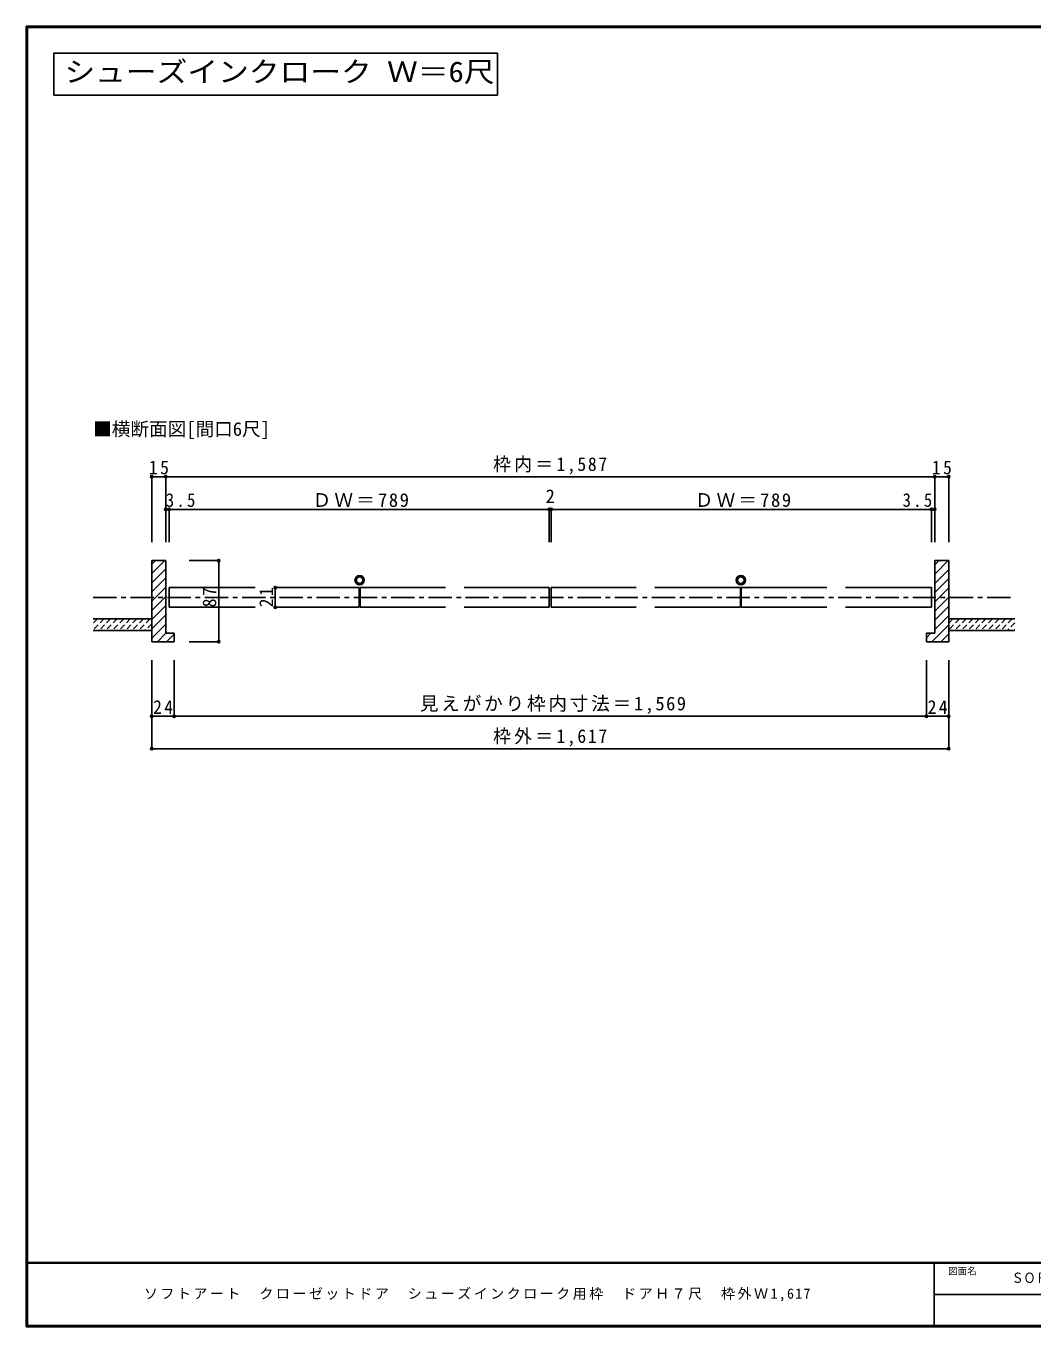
# Model space of a CAD drawing. Units: millimetres, scale not verified. Extents: x -973 to 977, y -701 to 696.
# Drawn here: x -973 to 108, y -701 to 696 of the extents above; entities that cross this region are included whole.
import ezdxf
from ezdxf.enums import TextEntityAlignment as Align

# ---------------------------------------------------------------- set-up
doc = ezdxf.new("R2010")
doc.units = ezdxf.units.MM
doc.header["$LTSCALE"] = 5
doc.header["$PDMODE"] = 32
doc.header["$PDSIZE"] = 2.5
doc.linetypes.add('CHAIN1', pattern=[8, 5, -1, 1, -1])
doc.linetypes.add('DASHED1', pattern=[1.8, 1.2, -0.6])
for name, color, linetype in [('0-1_通り芯', 4, 'CHAIN1'), ('0-3_仕上げ', 2, 'Continuous'), ('0-4_枠', 3, 'Continuous'), ('0-6_扉', 6, 'Continuous'), ('0-A_文字', 7, 'Continuous'), ('0-B_寸法', 7, 'Continuous'), ('0-C_ハッチ', 4, 'Continuous'), ('F-0_補助線', 7, 'Continuous'), ('F-1_枠', 6, 'Continuous'), ('F-A_文字', 7, 'Continuous')]:
    doc.layers.add(name, color=color, linetype=linetype)
doc.styles.add('HGP明朝B', font='')
doc.styles.add('ＭＳ ゴシック', font='')
doc.styles.get('HGP明朝B').set_extended_font_data('HGP明朝B')
doc.styles.get('ＭＳ ゴシック').set_extended_font_data('MS Gothic')

msp = doc.modelspace()

# ---------------------------------------------------------------- linework, layer by layer
at = {"layer": '0-1_通り芯'}
msp.add_line((-901.279, 82.384), (88.369, 82.384), dxfattribs=at)
at = {"layer": '0-3_仕上げ'}
for p, q in [((-901.279, 59.384), (-838.279, 59.384)), ((-838.279, 59.384), (-838.279, 46.884)), ((17.369, 59.384), (88.369, 59.384)), ((17.369, 59.384), (17.369, 46.884)), ((-901.279, 46.884), (-838.279, 46.884)), ((17.369, 46.884), (88.369, 46.884))]:
    msp.add_line(p, q, dxfattribs=at)
at = {"layer": '0-4_枠'}
for p, q in [((-838.279, 121.884), (-838.279, 34.884)), ((-823.279, 121.884), (-838.279, 121.884)), ((-823.279, 121.884), (-823.279, 43.884)), ((2.369, 121.884), (2.369, 43.884)), ((2.369, 121.884), (17.369, 121.884)), ((-823.279, 43.884), (-814.279, 43.884)), ((-814.279, 34.884), (-814.279, 43.884)), ((-6.631, 34.884), (-6.631, 43.884)), ((2.369, 43.884), (-6.631, 43.884)), ((-838.279, 34.884), (-814.279, 34.884))]:
    msp.add_line(p, q, dxfattribs=at)
msp.add_lwpolyline([(17.369, 121.884), (17.369, 34.884), (-6.631, 34.884)], dxfattribs=at)
at = {"layer": '0-6_扉'}
for p, q in [((-727.448, 92.884), (-819.779, 92.884)), ((-819.779, 92.884), (-819.779, 71.884)), ((-707.448, 92.884), (-615.617, 92.884)), ((-615.617, 92.884), (-615.617, 71.884)), ((-614.617, 92.884), (-522.786, 92.884)), ((-614.617, 92.884), (-614.617, 71.884)), ((-502.786, 92.884), (-411.455, 92.884)), ((-411.455, 92.884), (-411.455, 71.884)), ((-409.455, 92.884), (-318.124, 92.884)), ((-409.455, 92.884), (-409.455, 71.884)), ((-298.124, 92.884), (-206.293, 92.884)), ((-206.293, 92.884), (-206.293, 71.884)), ((-205.293, 92.884), (-113.462, 92.884)), ((-205.293, 92.884), (-205.293, 71.884)), ((-93.462, 92.884), (-1.131, 92.884)), ((-1.131, 92.884), (-1.131, 71.884)), ((-727.448, 71.884), (-819.779, 71.884)), ((-707.448, 71.884), (-615.617, 71.884)), ((-614.617, 71.884), (-522.786, 71.884)), ((-502.786, 71.884), (-411.455, 71.884)), ((-409.455, 71.884), (-318.124, 71.884)), ((-298.124, 71.884), (-206.293, 71.884)), ((-205.293, 71.884), (-113.462, 71.884)), ((-93.462, 71.884), (-1.131, 71.884))]:
    msp.add_line(p, q, dxfattribs=at)
at = {"layer": '0-A_文字', "color": 3}
for p, q in [((-943.333, 621.667), (-943.333, 666.667)), ((-943.333, 666.667), (-467.083, 666.667)), ((-467.083, 621.667), (-467.083, 666.667)), ((-943.333, 621.667), (-467.083, 621.667))]:
    msp.add_line(p, q, dxfattribs=at)
at = {"layer": '0-A_文字'}
for centre, radius in [((-615.117, 100.884), 5), ((-615.117, 100.884), 3.5), ((-205.793, 100.884), 5), ((-205.793, 100.884), 3.5)]:
    msp.add_circle(centre, radius, dxfattribs=at)
at = {"layer": '0-B_寸法', "color": 4}
for p, q in [((-838.279, 211.884), (-838.279, 141.884)), ((-823.279, 211.884), (-838.279, 211.884)), ((-823.279, 211.884), (-823.279, 141.884)), ((2.369, 211.884), (-823.279, 211.884)), ((2.369, 211.884), (2.369, 141.884)), ((17.369, 211.884), (2.369, 211.884)), ((17.369, 211.884), (17.369, 141.884)), ((-823.279, 176.884), (-819.779, 176.884)), ((-819.779, 176.884), (-819.779, 141.884)), ((-819.779, 176.884), (-411.455, 176.884)), ((-411.455, 176.884), (-411.455, 141.884)), ((-411.455, 176.884), (-409.455, 176.884)), ((-409.455, 176.884), (-409.455, 141.884)), ((-409.455, 176.884), (-1.131, 176.884)), ((-1.131, 176.884), (-1.131, 141.884)), ((-1.131, 176.884), (2.369, 176.884)), ((-766.369, 121.884), (-798.279, 121.884)), ((-766.369, 34.884), (-766.369, 121.884)), ((-705.695, 92.884), (-705.695, 71.884)), ((-766.369, 34.884), (-798.279, 34.884)), ((-838.279, -80.116), (-838.279, 14.884)), ((-814.279, -45.116), (-814.279, 14.884)), ((-6.631, -45.116), (-6.631, 14.884)), ((17.369, -80.116), (17.369, 14.884)), ((-838.279, -45.116), (-814.279, -45.116)), ((-814.279, -45.116), (-6.631, -45.116)), ((-6.631, -45.116), (17.369, -45.116)), ((17.369, -80.116), (-838.279, -80.116))]:
    msp.add_line(p, q, dxfattribs=at)
at = {"layer": '0-B_寸法'}
for p in [(-838.279, 211.884), (-823.279, 211.884), (2.369, 211.884), (17.369, 211.884), (-823.279, 176.884), (-819.779, 176.884), (-411.455, 176.884), (-409.455, 176.884), (-1.131, 176.884), (2.369, 176.884), (-766.369, 121.884), (-705.695, 92.884), (-705.695, 71.884), (-766.369, 34.884), (-838.279, -45.116), (-814.279, -45.116), (-6.631, -45.116), (17.369, -45.116), (-838.279, -80.116), (17.369, -80.116)]:
    msp.add_point(p, dxfattribs=at)
at = {"layer": '0-C_ハッチ'}
for p, q in [((-838.279, 108.077), (-824.472, 121.884)), ((-838.279, 117.976), (-834.371, 121.884)), ((-838.279, 98.177), (-823.279, 113.177)), ((2.369, 117.248), (7.006, 121.884)), ((2.369, 107.349), (16.905, 121.884)), ((2.369, 97.449), (17.369, 112.449)), ((-838.279, 88.278), (-823.279, 103.278)), ((2.369, 87.55), (17.369, 102.55)), ((-838.279, 78.378), (-823.279, 93.378)), ((2.369, 77.65), (17.369, 92.65)), ((-838.279, 68.479), (-823.279, 83.479)), ((-838.279, 58.579), (-823.279, 73.579)), ((2.369, 67.751), (17.369, 82.751)), ((2.369, 57.851), (17.369, 72.851)), ((-838.279, 48.68), (-823.279, 63.68)), ((2.369, 47.952), (17.369, 62.952)), ((-838.279, 38.78), (-823.279, 53.78)), ((-832.276, 34.884), (-823.276, 43.884)), ((-822.376, 34.884), (-814.279, 42.981)), ((-6.631, 38.952), (-1.698, 43.884)), ((-0.798, 34.884), (17.369, 53.052)), ((9.101, 34.884), (17.369, 43.153))]:
    msp.add_line(p, q, dxfattribs=at)
at = {"layer": '0-C_ハッチ', "linetype": 'DASHED1'}
for p, q in [((-896.701, 59.384), (-901.279, 54.806)), ((-889.63, 59.384), (-901.279, 47.735)), ((-882.559, 59.384), (-895.059, 46.884)), ((-875.488, 59.384), (-887.988, 46.884)), ((-868.417, 59.384), (-880.917, 46.884)), ((-861.346, 59.384), (-873.846, 46.884)), ((-854.275, 59.384), (-866.775, 46.884)), ((-847.204, 59.384), (-859.704, 46.884)), ((-840.132, 59.384), (-852.632, 46.884)), ((29.019, 59.384), (17.369, 47.735)), ((21.948, 59.384), (17.369, 54.806)), ((36.09, 59.384), (23.59, 46.884)), ((43.161, 59.384), (30.661, 46.884)), ((50.232, 59.384), (37.732, 46.884)), ((57.303, 59.384), (44.803, 46.884)), ((64.374, 59.384), (51.874, 46.884)), ((71.445, 59.384), (58.945, 46.884)), ((78.516, 59.384), (66.016, 46.884)), ((85.587, 59.384), (73.087, 46.884)), ((-838.279, 54.166), (-845.561, 46.884)), ((-838.279, 47.095), (-838.49, 46.884)), ((88.369, 55.095), (80.158, 46.884)), ((88.369, 48.024), (87.229, 46.884))]:
    msp.add_line(p, q, dxfattribs=at)
at = {"layer": 'F-1_枠'}
for p, q in [((-973.347, 695.833), (-973.347, -700.833)), ((-973.347, 695.833), (976.653, 695.833)), ((-973.347, 695), (976.653, 695)), ((-973.347, 694.167), (976.653, 694.167)), ((-972.514, 695.833), (-972.514, -700.833)), ((-971.68, 695.833), (-971.68, -700.833)), ((976.653, -631.667), (-973.347, -631.667)), ((976.653, -632.5), (-973.347, -632.5)), ((1.653, -632.5), (1.653, -699.167)), ((1.653, -665.833), (974.986, -665.834)), ((976.653, -699.167), (-973.347, -699.167)), ((976.653, -700), (-973.347, -700)), ((976.653, -700.833), (-973.347, -700.833))]:
    msp.add_line(p, q, dxfattribs=at)

# ---------------------------------------------------------------- texts
at = {"layer": '0-A_文字', "color": 3, "style": 'ＭＳ ゴシック', "width": 1.1}
msp.add_text('シューズインクローク Ｗ＝6尺', height=21.99, dxfattribs=at).set_placement((-932.083, 629.167), align=Align.BOTTOM_LEFT)
at = {"layer": '0-A_文字', "style": 'ＭＳ ゴシック'}
msp.add_text('■横断面図[間口6尺]', height=14.66, dxfattribs=at).set_placement((-901.279, 251.463), align=Align.BOTTOM_LEFT)
at = {"layer": '0-B_寸法', "style": 'ＭＳ ゴシック'}
msp.add_text('2', height=14.66, dxfattribs=at).set_placement((-415.455, 179.384), align=Align.BOTTOM_LEFT)
at = {"layer": '0-B_寸法', "char_height": 14.66, "attachment_point": 7, "style": 'ＭＳ ゴシック'}
for s, insert in [('\\T1.27;\\W0.95;15', (-841.404, 214.384)), ('\\T1.19;\\W0.95;枠内＝1,587', (-471.705, 214.384)), ('\\T1.27;\\W0.95;15', (-0.756, 214.384)), ('\\T1.27;\\W0.9;3.5', (-823.279, 179.384)), ('\\T1.17;ＤＷ＝789', (-665.617, 179.384)), ('\\T1.17;ＤＷ＝789', (-255.293, 179.384)), ('\\T1.27;\\W0.9;3.5', (-32.131, 179.384)), ('\\T1.15;見えがかり枠内寸法＝1,569', (-550.455, -42.616)), ('\\T1.27;\\W0.95;24', (-836.904, -42.616)), ('\\T1.27;\\W0.95;24', (-5.256, -42.616)), ('\\T1.19;\\W0.95;枠外＝1,617', (-471.705, -77.616))]:
    msp.add_mtext(s, dxfattribs=dict(at, insert=insert))
at = {"layer": '0-B_寸法', "char_height": 14.66, "attachment_point": 7, "rotation": 90, "style": 'ＭＳ ゴシック'}
for s, insert in [('\\T1.27;\\W0.95;87', (-768.869, 71.759)), ('\\T1.27;\\W0.95;21', (-708.195, 71.759))]:
    msp.add_mtext(s, dxfattribs=dict(at, insert=insert))
at = {"layer": 'F-0_補助線', "style": 'HGP明朝B', "width": 0.85}
msp.add_text('ＳＯＦＴＡＲＴ', height=11, dxfattribs=at).set_placement((84.986, -656.798), align=Align.BOTTOM_LEFT)
at = {"layer": 'F-A_文字', "style": 'ＭＳ ゴシック'}
msp.add_text('図面名', height=7.331, dxfattribs=at).set_placement((16.653, -646.667), align=Align.BOTTOM_LEFT)
at = {"layer": 'F-A_文字', "insert": (-846.68, -673.333), "char_height": 11, "attachment_point": 7, "style": 'ＭＳ ゴシック'}
msp.add_mtext('\\T1.18;ソフトアート\u3000クローゼットドア\u3000シューズインクローク用枠\u3000ドアＨ７尺\u3000枠外Ｗ1,617', dxfattribs=at)

doc.saveas('drawing.dxf')
